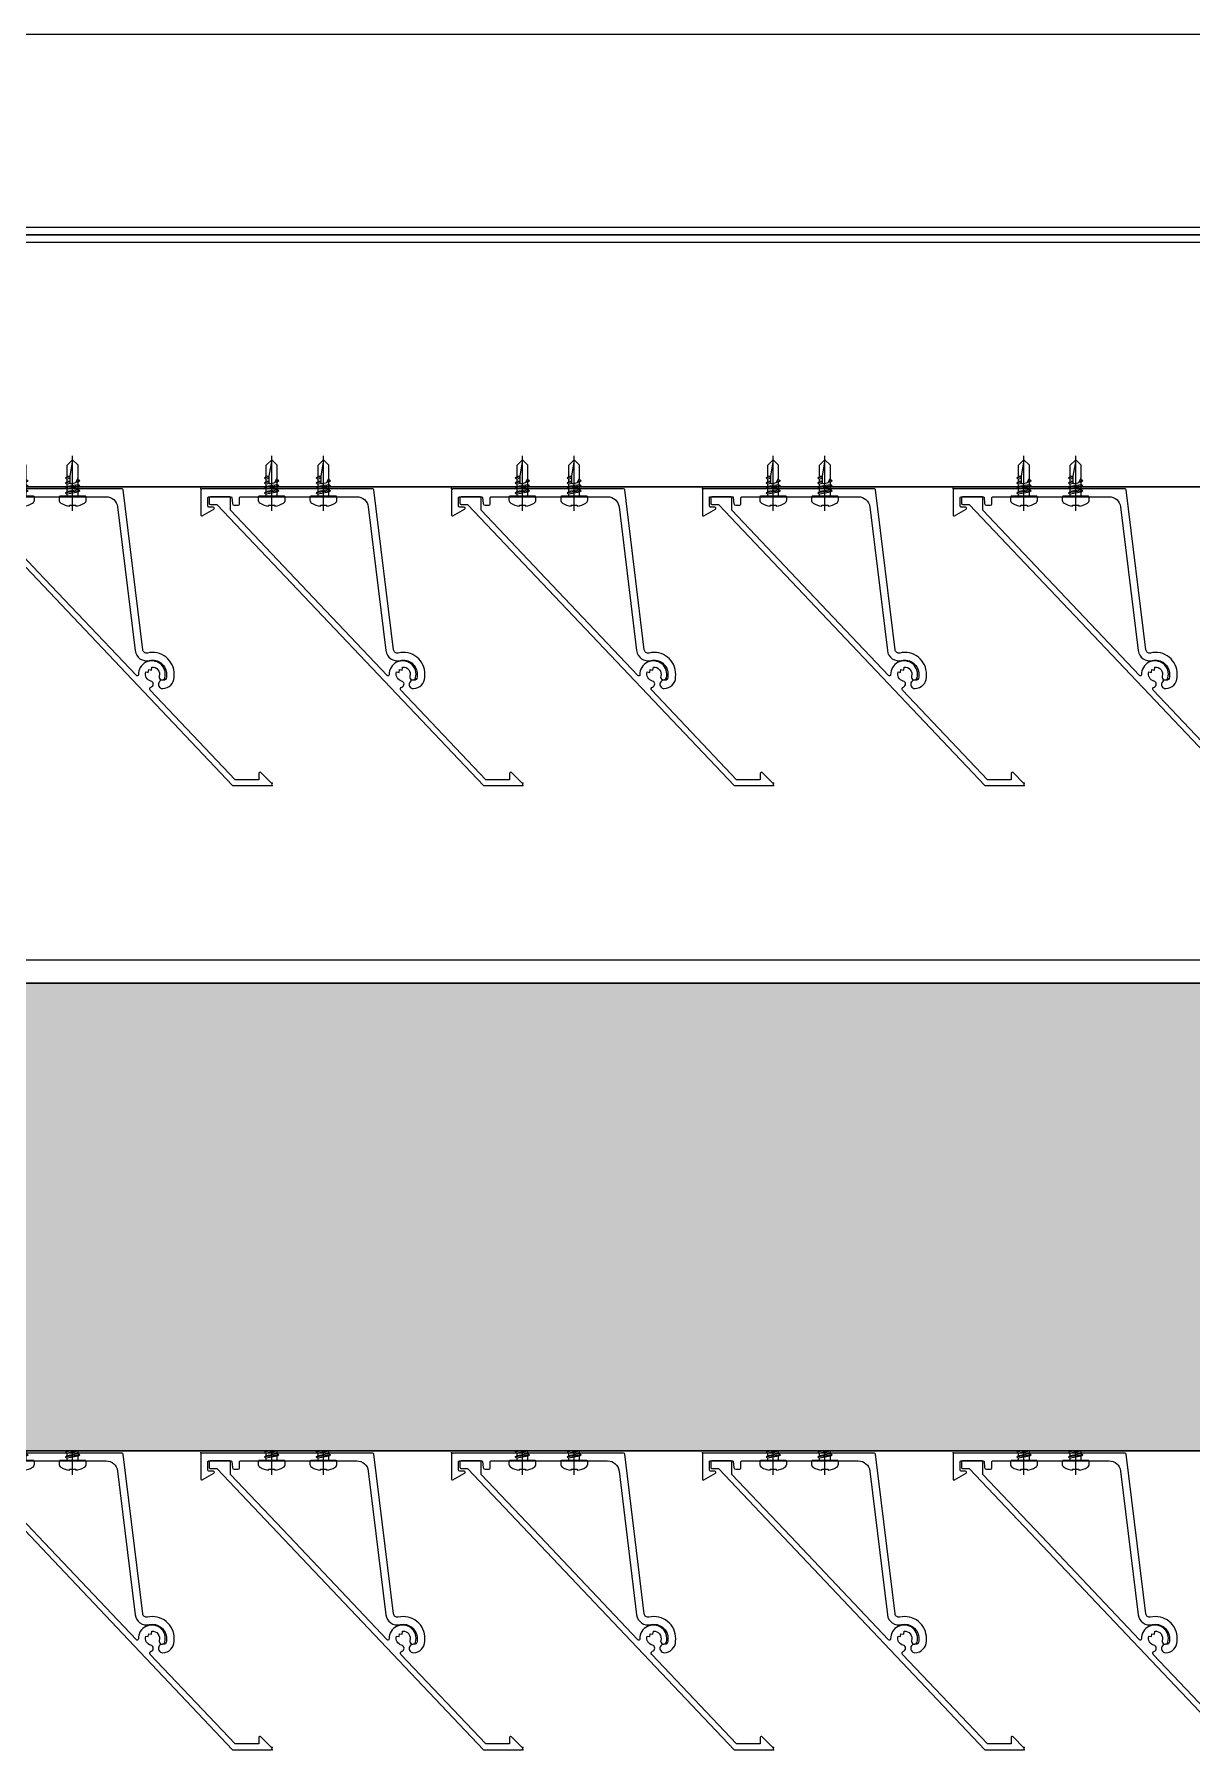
# Model space of a CAD drawing. Header units: millimetres. Extents: x 2519235 to 7246330, y 25937 to 201821.
# Drawn here: x 2742185.2 to 2742485.2, y 136217.4 to 136662.2 of the extents above; entities that cross this region are included whole.
import ezdxf
from ezdxf.xclip import XClip

# ---------------------------------------------------------------- set-up
doc = ezdxf.new("R2010")
doc.units = ezdxf.units.MM
doc.header["$XCLIPFRAME"] = 0
doc.set_wipeout_variables(frame=1)
doc.linetypes.add('CENTER', pattern=[50.800000000000004, 31.75, -6.35, 6.35, -6.35])
for name, color, linetype in [('000 - EXISTING_CANOPY_MAIN_COLOR_1', 7, 'Continuous'), ('010 - ASPG_ACCESSORIES_MAIN_COLOR_1', 7, 'Continuous'), ('010 - ASPG_ACCESSORIES_MAIN_COLOR_251', 7, 'Continuous'), ('010 - ASPG_EXTR_DEF_SUB', 7, 'Continuous'), ('010 - ASPG_EXTR_MAIN_COLOR_2', 7, 'Continuous'), ('010 - ASPG_FLASHING_HATCH_', 7, 'Continuous'), ('010 - ASPG_FLASHING_MAIN_COLOR_2', 7, 'Continuous'), ('010 - ASPG_FLASHING_MAIN_COLOR_4', 7, 'Continuous'), ('010 - ASPG_FLASHING_WIPEOUT_', 7, 'Continuous'), ('010 - ASPG_FRAMING_MAIN_COLOR_2', 7, 'Continuous'), ('010 - ASPG_FRAMING_SUB_COLOR_2', 7, 'Continuous'), ('010 - ASPG_FRAMING_WIPEOUT_', 7, 'Continuous'), ('Center Line', 7, 'CENTER'), ('Xref-PLAN-106.940$0$_PP-Dim', 7, 'Continuous')]:
    doc.layers.add(name, color=color, linetype=linetype)
doc.layers.add('SCREW', color=7, linetype='Continuous', lineweight=5)

# ---------------------------------------------------------------- blocks, each defined once
blk = doc.blocks.new('Xref-PLAN-106.940')
at = {"layer": 'Xref-PLAN-106.940$0$_PP-Dim', "color": 7}
for p, q in [((140694.1805612043, 10358.39471270935), (145669.1805612039, 10358.39471270935)), ((140694.1805612043, 10058.39471270935), (145669.1805612039, 10058.39471270935))]:
    blk.add_line(p, q, dxfattribs=at)
blk = doc.blocks.new('A$C53fc0519')
at = {"layer": '000 - EXISTING_CANOPY_MAIN_COLOR_1', "color": 7}
for p, q in [((25942.23627188616, -13399.99999999998), (26014.87187730381, -13399.99999999998)), ((26017.23627188569, -13399.99999999998), (26089.87187730381, -13399.99999999998)), ((26092.23627188569, -13399.99999999998), (26164.87187730428, -13399.99999999998)), ((26167.23627188616, -13399.99999999998), (26239.87187730428, -13399.99999999998)), ((25250.24131407589, -13474.99506471659), (26650.24131407589, -13474.99506471659))]:
    blk.add_line(p, q, dxfattribs=at)
blk = doc.blocks.new('A$C6d15e31b')
at = {"color": 7}
blk.add_blockref('Xref-PLAN-106.940', (-135619.3374636862, -23258.39544955263), dxfattribs=at)
at = {"layer": '000 - EXISTING_CANOPY_MAIN_COLOR_1', "color": 7}
blk.add_blockref('A$C53fc0519', (-18300, -52.14305922700441), dxfattribs=at)
blk = doc.blocks.new('PZG35-9D5')
at = {"layer": 'Center Line', "color": 7}
blk.add_line((1.4210854715202e-14, 3.733653355866409), (1.4210854715202e-14, -10.53404386090006), dxfattribs=at)
at = {"layer": 'SCREW', "color": 7}
for p, q in [((-1.399999999999963, 2.842170943040401e-14), (-1.399999999999963, -1.090192378864657)), ((1.399999999999991, 0), (1.399999999999991, -0.5901923788647139)), ((-1.850000000000009, -1.399999999999977), (1.850000000000037, -0.8999999999999773)), ((-1.850000000000009, -1.399999999999977), (-1.399999999999963, -1.090192378864685)), ((-1.850000000000009, -1.399999999999977), (-1.399999999999963, -1.709807621135297)), ((-1.850000000000009, -2.699999999999989), (1.850000000000037, -2.199999999999989)), ((-1.850000000000009, -2.699999999999989), (-1.399999999999963, -2.390192378864697)), ((-1.850000000000009, -2.699999999999989), (-1.399999999999963, -3.009807621135309)), ((-1.850000000000009, -4), (-1.399999999999963, -3.690192378864708)), ((-1.850000000000009, -4), (-0.9911470940920566, -3.883938796498938)), ((-1.850000000000009, -4), (-1.399999999999963, -4.30980762113532)), ((-1.399999999999963, -1.090192378864685), (1.399999999999991, -0.5901923788646855)), ((-1.399999999999963, -1.709807621135297), (1.399999999999991, -1.209807621135297)), ((-1.399999999999963, -1.709807621135269), (-1.399999999999963, -2.390192378864697)), ((-1.399999999999963, -2.390192378864697), (1.399999999999991, -1.890192378864697)), ((-1.399999999999963, -3.009807621135309), (1.399999999999991, -2.509807621135309)), ((-1.399999999999963, -3.009807621135309), (-1.399999999999963, -3.690192378864708)), ((-1.399999999999963, -3.690192378864708), (-0.8446989986695002, -3.591031485769975)), ((-1.399999999999963, -4.30980762113532), (-1.184865735341859, -4.271390788160659)), ((-1.399999999999963, -4.309807621135349), (-1.399999999999963, -8.099999999999966)), ((0.5619885887190463, -3.339837273736322), (1.399999999999991, -3.190192378864708)), ((0.7141825614195483, -3.653488843051434), (1.850000000000037, -3.5)), ((0.7141825614195483, -3.932275020881832), (1.399999999999991, -3.80980762113532)), ((1.850000000000037, -0.8999999999999773), (1.399999999999991, -0.5901923788646855)), ((1.850000000000037, -0.8999999999999773), (1.399999999999991, -1.209807621135297)), ((1.399999999999991, -1.209807621135269), (1.399999999999991, -1.890192378864725)), ((1.850000000000037, -2.199999999999989), (1.399999999999991, -1.890192378864697)), ((1.850000000000037, -2.199999999999989), (1.399999999999991, -2.509807621135309)), ((1.399999999999991, -2.50980762113528), (1.399999999999991, -3.190192378864708)), ((1.850000000000037, -3.5), (1.399999999999991, -3.190192378864708)), ((1.850000000000037, -3.5), (1.399999999999991, -3.80980762113532)), ((1.399999999999991, -3.809807621135349), (1.399999999999991, -4.490192378864691)), ((1.4210854715202e-14, -9.5), (-1.399999999999963, -8.099999999999966)), ((1.4210854715202e-14, -9.5), (1.399999999999991, -8.099999999999966)), ((0.7141825614195483, -4.612659778611231), (1.399999999999991, -4.49019237886472)), ((0.7141825614195483, -4.953488843051389), (1.850000000000037, -4.800000000000011)), ((0.7141825614195483, -5.232275020881843), (1.399999999999991, -5.109807621135332)), ((1.850000000000037, -4.800000000000011), (1.399999999999991, -4.49019237886472)), ((1.850000000000037, -4.800000000000011), (1.399999999999991, -5.109807621135332)), ((1.399999999999991, -5.109807621135332), (1.399999999999991, -8.099999999999966))]:
    blk.add_line(p, q, dxfattribs=at)
blk.add_lwpolyline([(1.4210854715202e-14, -9.5), (0.7141825614195483, -5.232275020881843), (0.7141825614195483, -3.600899293750615, 0.4176573264866609), (0.4106596181599826, -3.300919979679151, 0.1081021898226624), (-0.8446989986694433, -3.591031485769975), (-1.399999999999991, -4.701675652739141)], format="xyb", dxfattribs=at)
blk = doc.blocks.new('*U2951')
at = {"layer": 'SCREW', "color": 7}
blk.add_lwpolyline([(3.026373332565058, 1.780836269555209, 0.09905967801670053), (0.7999999999999687, 2.546427498927414), (0.7999999999999687, 2.274284095813357), (-0.800000000000054, 2.274284095813357), (-0.800000000000054, 2.546427498927414, 0.09905967801670058), (-3.026373332565143, 1.780836269555209, 0.2665876613401604), (-3.500000000000043, 0.9556546004010897), (-3.500000000000043, 0.1999999999999886, 0.4142135623730938), (-3.300000000000054, 0), (3.299999999999997, 0, 0.4142135623731049), (3.499999999999986, 0.1999999999999886), (3.499999999999957, 0.9556546004010897, 0.2665876613401604)], format="xyb", close=True, dxfattribs=at)
blk.add_blockref('PZG35-9D5', (-1.4210854715202e-14, 0), dxfattribs=at)
blk = doc.blocks.new('*U2950')
at = {"color": 7}
blk.add_point((0, 0), dxfattribs=at)
at = {"layer": '010 - ASPG_ACCESSORIES_MAIN_COLOR_1', "color": 7}
blk.add_lwpolyline([(-39.69999999902211, -0.5999999995172398, 0.4142135623731156), (-39.99999999883585, -0.8999999995638059), (-39.99999999883585, -7.366962144914214, 0.5773502691897371), (-39.65044321701862, -7.568778847059366), (-36.64260295056738, -5.832201459393036, 0.7673269879794871), (-36.78520590183325, -5.299999999645297), (-37.89999999874271, -5.299999999645297, -0.4142135623735732), (-38.19999999902211, -4.999999999656938), (-38.19999999902211, -2.799999999587089, -0.4142135623730951), (-37.99999999883585, -2.59999999951724), (-32.18326623388566, -2.59999999951724, -0.3888787318530097), (-31.98402729420923, -2.782568851142787), (-31.8474567013327, -4.343577870872468, 0.3888787318530089), (-31.34935935237445, -4.799999999528882), (-30.29999999911524, -4.799999999528882, 0.4142135623732408), (-29.99999999883585, -4.499999999540523), (-29.99999999883585, -2.899999999505599, -0.4142135623731785), (-29.69999999902211, -2.59999999951724), (0.4107479506637901, -2.59999999951724, -0.3789692262628873), (3.38851808081381, -5.235465979035143), (7.952927200356498, -42.5207682372482, 0.4465929586642906), (11.6177961837966, -45.07649022702281, -0.4898018444424612), (16.07846395508386, -48.68238816667036), (16.06490363762714, -49.36225294566866, -0.1824796859550777), (15.80227640201338, -50.01801436272836, -0.2679491924113072), (15.32539491611533, -50.16829426406803, 1.122114645179816), (15.09990952932276, -52.3421093734276, 0.4050039718497206), (18.0645059288945, -49.40213623346681), (18.07806624681689, -48.72227145435209, 0.4898054953707174), (11.15966573380865, -43.12966807454978, -0.4465970485362636), (9.938031048281118, -42.27776159492242), (4.866356541635469, -0.8481197821154633, 0.3641755342157969), (4.570876519894227, -0.5999999995172398)], format="xyb", close=True, dxfattribs=at)
at = {"layer": '010 - ASPG_EXTR_DEF_SUB', "color": 7}
for p in [(-39.99999999883585, -0.4999999995172402), (43.44495566345738, -76.89999999944341), (43.44495566345738, -77.49999999954052)]:
    blk.add_point(p, dxfattribs=at)
at = {"layer": '010 - ASPG_EXTR_MAIN_COLOR_2', "color": 7}
blk.add_lwpolyline([(11.37409105408005, -48.15170148877115), (11.47245816211216, -47.43577758665815), (12.17779493960552, -47.55667202338264), (12.29266474000178, -46.78670596401826, -0.5355375090189683), (14.1918134491425, -49.16870282323253, 0.9915718169393263), (15.66379558271728, -49.57599316951273, 1.157025413028558), (8.792231505503878, -48.77291728999153, -0.6885576205791355), (8.274611146422103, -48.98797988444021), (-17.14292736421339, -22.16859813180672), (-32.34153279638849, -6.131750148785431), (-32.34153279638849, -2.899999981694054, 0.4143115081626392), (-32.64163311407901, -2.59999999951724), (-37.54163311352022, -2.59999999951724, 0.4141156188887998), (-37.84153278893791, -2.899999981635847), (-37.84153278893791, -4.299999988411218, 0.4142135623731781), (-37.54153279098682, -4.599999986478724), (-35.98884801496752, -4.599999986478724, -0.205894629290155), (-35.77110154624097, -4.693635078269653), (33.22969053988345, -77.49999999954052), (43.14495566324331, -77.49999999954052, 0.6681786376628355), (43.35708769806661, -76.98786796536915), (40.5215537941549, -74.1523340573247, 0.6681786381757795), (40.00942175951786, -74.36446609156592), (40.00942175951786, -75.99999999802712), (33.87471885257401, -75.99999999802712), (11.86384030175395, -52.7751643466243, -0.5583539238224016), (12.08261241135187, -51.95244935475676, 0.7662751832817146), (12.03674733010121, -50.39291741001107, -0.4385828234445206), (10.70630855322815, -48.05207626283555)], format="xyb", close=True, dxfattribs=at)
at = {"layer": 'SCREW', "color": 7, "rotation": 180}
for p in [(-21.64901723782532, -2.499999999924694), (-8.237076249206439, -2.499999999924694)]:
    blk.add_blockref('*U2951', p, dxfattribs=at)
blk = doc.blocks.new('*U1112')
at = {"color": 7}
blk.add_wipeout([(1440.0000000029759, 4.000000001546596), (60.00000000297587, 3.9999999999997726), (60.00000000297587, 69.29999999999995), (1440.0000000029759, 69.30000000154678)], dxfattribs=at).dxf.layer = '010 - ASPG_FRAMING_WIPEOUT_'
at = {"layer": '010 - ASPG_FRAMING_MAIN_COLOR_2', "color": 7}
blk.add_lwpolyline([(1410.00000000414, 69.30000000154668), (90.00000000181171, 69.3), (90.00000000181171, 6), (1410.00000000414, 6.000000001546685)], close=True, dxfattribs=at)
at = {"layer": '010 - ASPG_FRAMING_SUB_COLOR_2', "color": 7}
for points in [[(1440.000000002976, 4.000000001546685), (60.00000000297587, 4), (60.00000000297587, 69.3), (1440.000000002976, 69.30000000154668)], [(60.00000000297587, 2.000000000715772), (60.00000000297587, 4), (1440.000000002976, 4.000000001546685), (1440.000000002976, 2.000000002262457)]]:
    blk.add_lwpolyline(points, close=True, dxfattribs=at)
at = {"color": 7, "rotation": 180}
for p in [(481.7703094601166, 69.3), (546.7703094601166, 69.3), (611.7703094601166, 69.3), (676.7703094601166, 69.3), (741.7703094601166, 69.3)]:
    blk.add_blockref('*U2950', p, dxfattribs=at)
blk = doc.blocks.new('W-1-PP17-ENT1_REV02_20260416-153151_PP17_ENT1_ASPG_MAIN_UPPL')
at = {"color": 7, "rotation": 179.9999999999999}
blk.add_blockref('*U1112', (8401, -13247.99999999907), dxfattribs=at)
blk = doc.blocks.new('PZG35-9D5SUB')
at = {"layer": '010 - ASPG_ACCESSORIES_MAIN_COLOR_251', "color": 7}
for p, q in [((-1.399999999999963, 2.842170943040401e-14), (-1.399999999999963, -1.090192378864657)), ((1.4210854715202e-14, 3.733653355866409), (1.4210854715202e-14, -10.53404386090006)), ((1.399999999999991, 0), (1.399999999999991, -0.5901923788647139)), ((-1.850000000000009, -1.399999999999977), (1.850000000000037, -0.8999999999999773)), ((-1.850000000000009, -1.399999999999977), (-1.399999999999963, -1.090192378864685)), ((-1.850000000000009, -1.399999999999977), (-1.399999999999963, -1.709807621135297)), ((-1.850000000000009, -2.699999999999989), (1.850000000000037, -2.199999999999989)), ((-1.850000000000009, -2.699999999999989), (-1.399999999999963, -2.390192378864697)), ((-1.850000000000009, -2.699999999999989), (-1.399999999999963, -3.009807621135309)), ((-1.850000000000009, -4), (-1.399999999999963, -3.690192378864708)), ((-1.850000000000009, -4), (-0.9911470940920566, -3.883938796498938)), ((-1.850000000000009, -4), (-1.399999999999963, -4.30980762113532)), ((-1.399999999999963, -1.090192378864685), (1.399999999999991, -0.5901923788646855)), ((-1.399999999999963, -1.709807621135297), (1.399999999999991, -1.209807621135297)), ((-1.399999999999963, -1.709807621135269), (-1.399999999999963, -2.390192378864697)), ((-1.399999999999963, -2.390192378864697), (1.399999999999991, -1.890192378864697)), ((-1.399999999999963, -3.009807621135309), (1.399999999999991, -2.509807621135309)), ((-1.399999999999963, -3.009807621135309), (-1.399999999999963, -3.690192378864708)), ((-1.399999999999963, -3.690192378864708), (-0.8446989986695002, -3.591031485769975)), ((-1.399999999999963, -4.30980762113532), (-1.184865735341859, -4.271390788160659)), ((-1.399999999999963, -4.309807621135349), (-1.399999999999963, -8.099999999999966)), ((0.5619885887190463, -3.339837273736322), (1.399999999999991, -3.190192378864708)), ((0.7141825614195483, -3.653488843051434), (1.850000000000037, -3.5)), ((0.7141825614195483, -3.932275020881832), (1.399999999999991, -3.80980762113532)), ((1.850000000000037, -0.8999999999999773), (1.399999999999991, -0.5901923788646855)), ((1.850000000000037, -0.8999999999999773), (1.399999999999991, -1.209807621135297)), ((1.399999999999991, -1.209807621135269), (1.399999999999991, -1.890192378864725)), ((1.850000000000037, -2.199999999999989), (1.399999999999991, -1.890192378864697)), ((1.850000000000037, -2.199999999999989), (1.399999999999991, -2.509807621135309)), ((1.399999999999991, -2.50980762113528), (1.399999999999991, -3.190192378864708)), ((1.850000000000037, -3.5), (1.399999999999991, -3.190192378864708)), ((1.850000000000037, -3.5), (1.399999999999991, -3.80980762113532)), ((1.399999999999991, -3.809807621135349), (1.399999999999991, -4.490192378864691)), ((1.4210854715202e-14, -9.5), (-1.399999999999963, -8.099999999999966)), ((1.4210854715202e-14, -9.5), (1.399999999999991, -8.099999999999966)), ((0.7141825614195483, -4.612659778611231), (1.399999999999991, -4.49019237886472)), ((0.7141825614195483, -4.953488843051389), (1.850000000000037, -4.800000000000011)), ((0.7141825614195483, -5.232275020881843), (1.399999999999991, -5.109807621135332)), ((1.850000000000037, -4.800000000000011), (1.399999999999991, -4.49019237886472)), ((1.850000000000037, -4.800000000000011), (1.399999999999991, -5.109807621135332)), ((1.399999999999991, -5.109807621135332), (1.399999999999991, -8.099999999999966))]:
    blk.add_line(p, q, dxfattribs=at)
blk.add_lwpolyline([(1.4210854715202e-14, -9.5), (0.7141825614195483, -5.232275020881843), (0.7141825614195483, -3.600899293750615, 0.4176573264866609), (0.4106596181599826, -3.300919979679151, 0.1081021898226624), (-0.8446989986694433, -3.591031485769975), (-1.399999999999991, -4.701675652739141)], format="xyb", dxfattribs=at)
blk = doc.blocks.new('*U3457')
at = {"layer": '010 - ASPG_ACCESSORIES_MAIN_COLOR_251', "color": 7}
blk.add_lwpolyline([(3.026373332565058, 1.780836269555209, 0.09905967801670053), (0.7999999999999687, 2.546427498927414), (0.7999999999999687, 2.274284095813357), (-0.800000000000054, 2.274284095813357), (-0.800000000000054, 2.546427498927414, 0.09905967801670058), (-3.026373332565143, 1.780836269555209, 0.2665876613401604), (-3.500000000000043, 0.9556546004010897), (-3.500000000000043, 0.1999999999999886, 0.4142135623730938), (-3.300000000000054, 0), (3.299999999999997, 0, 0.4142135623731049), (3.499999999999986, 0.1999999999999886), (3.499999999999957, 0.9556546004010897, 0.2665876613401604)], format="xyb", close=True, dxfattribs=at)
at = {"layer": 'SCREW', "color": 7}
blk.add_blockref('PZG35-9D5SUB', (-1.4210854715202e-14, 0), dxfattribs=at)
blk = doc.blocks.new('*U3456')
at = {"color": 7}
blk.add_point((0, 0), dxfattribs=at)
at = {"layer": '010 - ASPG_ACCESSORIES_MAIN_COLOR_251', "color": 7}
for points in [[(-39.69999999902211, -0.5999999995172398, 0.4142135623731156), (-39.99999999883585, -0.8999999995638059), (-39.99999999883585, -7.366962144914214, 0.5773502691897371), (-39.65044321701862, -7.568778847059366), (-36.64260295056738, -5.832201459393036, 0.7673269879794871), (-36.78520590183325, -5.299999999645297), (-37.89999999874271, -5.299999999645297, -0.4142135623735732), (-38.19999999902211, -4.999999999656938), (-38.19999999902211, -2.799999999587089, -0.4142135623730951), (-37.99999999883585, -2.59999999951724), (-32.18326623388566, -2.59999999951724, -0.3888787318530097), (-31.98402729420923, -2.782568851142787), (-31.8474567013327, -4.343577870872468, 0.3888787318530089), (-31.34935935237445, -4.799999999528882), (-30.29999999911524, -4.799999999528882, 0.4142135623732408), (-29.99999999883585, -4.499999999540523), (-29.99999999883585, -2.899999999505599, -0.4142135623731785), (-29.69999999902211, -2.59999999951724), (0.4107479506637901, -2.59999999951724, -0.3789692262628873), (3.38851808081381, -5.235465979035143), (7.952927200356498, -42.5207682372482, 0.4465929586642906), (11.6177961837966, -45.07649022702281, -0.4898018444424612), (16.07846395508386, -48.68238816667036), (16.06490363762714, -49.36225294566866, -0.1824796859550777), (15.80227640201338, -50.01801436272836, -0.2679491924113072), (15.32539491611533, -50.16829426406803, 1.122114645179816), (15.09990952932276, -52.3421093734276, 0.4050039718497206), (18.0645059288945, -49.40213623346681), (18.07806624681689, -48.72227145435209, 0.4898054953707174), (11.15966573380865, -43.12966807454978, -0.4465970485362636), (9.938031048281118, -42.27776159492242), (4.866356541635469, -0.8481197821154633, 0.3641755342157969), (4.570876519894227, -0.5999999995172398)], [(11.37409105408005, -48.15170148877115), (11.47245816211216, -47.43577758665815), (12.17779493960552, -47.55667202338264), (12.29266474000178, -46.78670596401826, -0.5355375090189683), (14.1918134491425, -49.16870282323253, 0.9915718169393263), (15.66379558271728, -49.57599316951273, 1.157025413028558), (8.792231505503878, -48.77291728999153, -0.6885576205791355), (8.274611146422103, -48.98797988444021), (-17.14292736421339, -22.16859813180672), (-32.34153279638849, -6.131750148785431), (-32.34153279638849, -2.899999981694054, 0.4143115081626392), (-32.64163311407901, -2.59999999951724), (-37.54163311352022, -2.59999999951724, 0.4141156188887998), (-37.84153278893791, -2.899999981635847), (-37.84153278893791, -4.299999988411218, 0.4142135623731781), (-37.54153279098682, -4.599999986478724), (-35.98884801496752, -4.599999986478724, -0.205894629290155), (-35.77110154624097, -4.693635078269653), (33.22969053988345, -77.49999999954052), (43.14495566324331, -77.49999999954052, 0.6681786376628355), (43.35708769806661, -76.98786796536915), (40.5215537941549, -74.1523340573247, 0.6681786381757795), (40.00942175951786, -74.36446609156592), (40.00942175951786, -75.99999999802712), (33.87471885257401, -75.99999999802712), (11.86384030175395, -52.7751643466243, -0.5583539238224016), (12.08261241135187, -51.95244935475676, 0.7662751832817146), (12.03674733010121, -50.39291741001107, -0.4385828234445206), (10.70630855322815, -48.05207626283555)]]:
    blk.add_lwpolyline(points, format="xyb", close=True, dxfattribs=at)
at = {"layer": '010 - ASPG_EXTR_DEF_SUB', "color": 7}
for p in [(-39.99999999883585, -0.4999999995172402), (43.44495566345738, -76.89999999944341), (43.44495566345738, -77.49999999954052)]:
    blk.add_point(p, dxfattribs=at)
at = {"layer": 'SCREW', "color": 7, "rotation": 180}
for p in [(-21.64901723782532, -2.499999999924694), (-8.237076249206439, -2.499999999924694)]:
    blk.add_blockref('*U3457', p, dxfattribs=at)
blk = doc.blocks.new('*U3453')
at = {"color": 7}
blk.add_wipeout([(1440.0000000029759, 4.000000001546596), (60.00000000297587, 3.9999999999997726), (60.00000000297587, 69.29999999999995), (1440.0000000029759, 69.30000000154678)], dxfattribs=at).dxf.layer = '010 - ASPG_FRAMING_WIPEOUT_'
at = {"layer": '010 - ASPG_ACCESSORIES_MAIN_COLOR_251', "color": 7}
for points in [[(1440.000000002976, 4.000000001546685), (60.00000000297587, 4), (60.00000000297587, 69.3), (1440.000000002976, 69.30000000154668)], [(1410.00000000414, 69.30000000154668), (90.00000000181171, 69.3), (90.00000000181171, 6), (1410.00000000414, 6.000000001546685)], [(60.00000000297587, 2.000000000715772), (60.00000000297587, 4), (1440.000000002976, 4.000000001546685), (1440.000000002976, 2.000000002262457)]]:
    blk.add_lwpolyline(points, close=True, dxfattribs=at)
at = {"color": 7, "rotation": 180}
for p in [(481.7703094601166, 69.3), (546.7703094601166, 69.3), (611.7703094601166, 69.3), (676.7703094601166, 69.3), (741.7703094601166, 69.3)]:
    blk.add_blockref('*U3456', p, dxfattribs=at)
blk = doc.blocks.new('W-1-PP17-ENT1_REV02_20260416-153151_PP17_ENT1_ASPG_MAIN_LOPLSUB')
at = {"color": 7, "rotation": 179.9999999999999}
blk.add_blockref('*U3453', (8401, -13498), dxfattribs=at)
blk = doc.blocks.new('*U3394')
at = {"color": 7}
blk.add_wipeout([(0, -52.00000000010186), (2923.999999980497, -52.000000000297405), (2923.9999999804386, -58.00000000017826), (0, -57.99999999998272)], dxfattribs=at).dxf.layer = '010 - ASPG_FLASHING_WIPEOUT_'
at = {"layer": '010 - ASPG_FLASHING_HATCH_'}
h = blk.add_hatch(dxfattribs=at)
h.set_pattern_fill('DOTS', scale=0.5)
h.set_pattern_definition([(0, (0, 0), (19.84375, 39.6875), [0, -39.6875])])
h.paths.add_polyline_path([(0, -52), (2923.999999980675, -52.00000000019573), (2923.999999980616, -58.0000000001957), (0, -58)])
at = {"layer": '010 - ASPG_FLASHING_MAIN_COLOR_2', "color": 7}
blk.add_lwpolyline([(0, -52), (2923.999999980675, -52.00000000019573), (2923.999999980616, -58.0000000001957), (0, -58)], close=True, dxfattribs=at)
at = {"color": 7}
blk.add_wipeout([(0, 69.29999999994834), (2923.999999980263, 69.2999999997528), (2923.999999980497, -52.00000000019281), (0, -51.99999999999727)], dxfattribs=at).dxf.layer = '010 - ASPG_FLASHING_WIPEOUT_'
at = {"layer": '010 - ASPG_FLASHING_HATCH_'}
h = blk.add_hatch(dxfattribs=at)
h.set_pattern_fill('DOTS', scale=0.1)
h.set_pattern_definition([(0, (0, 0), (3.96875, 7.9375), [0, -7.9375])])
h.paths.add_polyline_path([(-2.8421709430404e-14, 69.29999999999998), (2923.999999980442, 69.29999999980426), (2923.999999980675, -52.00000000019574), (3.155443620884047e-30, -52.00000000000001)])
at = {"layer": '010 - ASPG_FLASHING_MAIN_COLOR_4', "color": 7}
blk.add_lwpolyline([(-2.8421709430404e-14, 69.29999999999998), (2923.999999980442, 69.29999999980426), (2923.999999980675, -52.00000000019574), (3.155443620884047e-30, -52.00000000000001)], close=True, dxfattribs=at)
blk = doc.blocks.new('W-1-PP17-ENT1_REV04_20260821-163228มนตร์เพลงราคาบาว')
at = {"color": 7, "rotation": 180}
blk.add_blockref('*U3394', (9825, -13497.99999999907), dxfattribs=at)

msp = doc.modelspace()

# ---------------------------------------------------------------- block references
at = {"layer": '010 - ASPG_ACCESSORIES_MAIN_COLOR_251', "color": 7}
ref = msp.add_blockref('W-1-PP17-ENT1_REV02_20260416-153151_PP17_ENT1_ASPG_MAIN_LOPLSUB', (2734544.160699638, 149862.19399822), dxfattribs=at)
XClip(ref).set_block_clipping_path([(-8153.181931419298, -13647.842866397055), (10088.658233176917, -13200)])

# ---------------------------------------------------------------- next in the draw order: block references
at = {"color": 7}
msp.add_blockref('A$C6d15e31b', (2734544.160699638, 149862.19399822), dxfattribs=at)

# ---------------------------------------------------------------- next in the draw order: block references
msp.add_blockref('W-1-PP17-ENT1_REV04_20260821-163228มนตร์เพลงราคาบาว', (2734544.160699638, 149862.19399822), dxfattribs=at)

# ---------------------------------------------------------------- next in the draw order: block references
msp.add_blockref('W-1-PP17-ENT1_REV02_20260416-153151_PP17_ENT1_ASPG_MAIN_UPPL', (2734544.160699638, 149862.19399822), dxfattribs=at)

doc.saveas('drawing.dxf')
